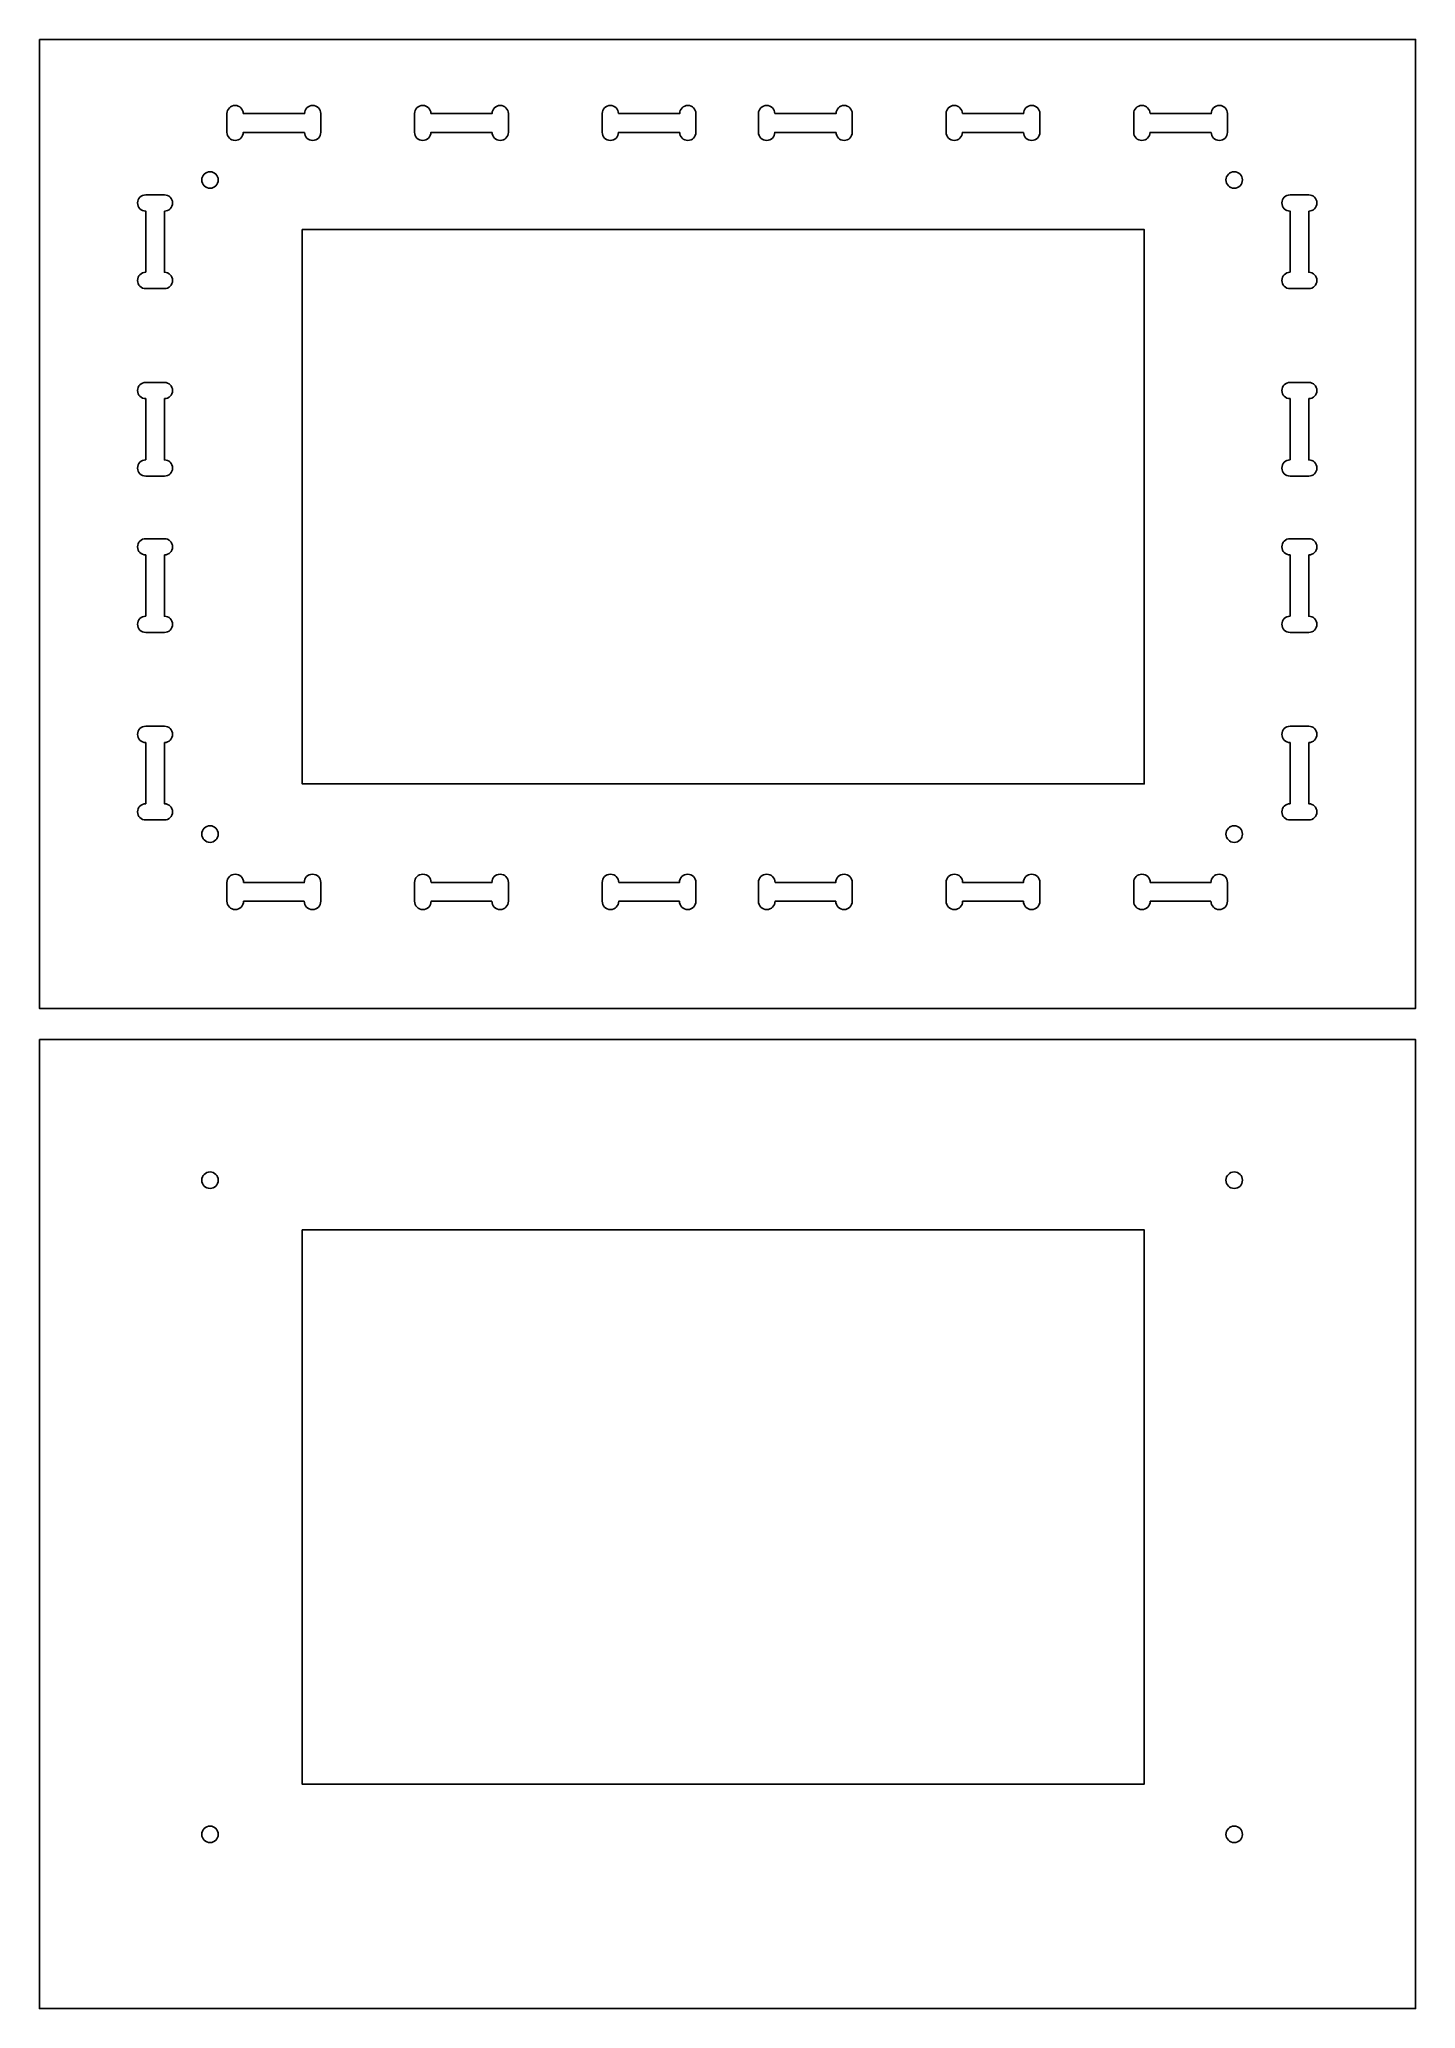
# Model space of a CAD drawing. Extents: x 0 to 220, y 285 to 600.
import ezdxf

# ---------------------------------------------------------------- set-up
doc = ezdxf.new("R2010")
doc.units = 0
doc.layers.add('Layer_1', color=7, linetype='CONTINUOUS')

msp = doc.modelspace()

# ---------------------------------------------------------------- linework, layer by layer
at = {"layer": 'Layer_1', "color": 7}
for points in [[(0, 599.999985), (0, 585.130402), (0, 580.129791), (0, 470.133686), (0, 465.133047), (0, 444.998241), (220.080419, 444.998241), (220.080419, 465.133047), (220.080419, 470.133686), (220.080419, 580.129791), (220.080419, 585.130402), (220.080419, 599.999985), (0, 599.999985), (0, 599.999985)], [(31.300222, 589.434291), (31.300222, 589.434291)], [(61.303972, 589.434291), (61.303972, 589.434291)], [(91.298889, 589.434291), (91.298889, 589.434291)], [(116.302028, 589.434291), (116.302028, 589.434291)], [(146.296944, 589.434291), (146.296944, 589.434291)], [(176.300689, 589.434291), (176.300689, 589.434291)], [(29.994945, 585.130402), (29.994945, 588.129013)], [(32.6055, 588.129013), (42.395084, 588.129013)], [(44.996806, 588.129013), (44.996806, 585.130402)], [(59.998695, 585.130402), (59.998695, 588.129013)], [(62.600417, 588.129013), (72.398834, 588.129013)], [(75.000556, 588.129013), (75.000556, 585.130402)], [(90.002445, 585.130402), (90.002445, 588.129013)], [(92.604167, 588.129013), (102.39375, 588.129013)], [(104.9955, 588.129013), (104.9955, 585.130402)], [(114.99675, 585.130402), (114.99675, 588.129013)], [(117.598472, 588.129013), (127.396889, 588.129013)], [(129.998611, 588.129013), (129.998611, 585.130402)], [(145.0005, 585.130402), (145.0005, 588.129013)], [(147.602222, 588.129013), (157.3918, 588.129013)], [(160.002355, 588.129013), (160.002355, 585.130402)], [(174.995411, 585.130402), (174.995411, 588.129013)], [(177.605967, 588.129013), (187.39555, 588.129013)], [(189.9973, 588.129013), (189.9973, 585.130402)], [(42.395084, 585.130402), (32.6055, 585.130402)], [(72.398834, 585.130402), (62.600417, 585.130402)], [(102.39375, 585.130402), (92.604167, 585.130402)], [(127.396889, 585.130402), (117.598472, 585.130402)], [(157.3918, 585.130402), (147.602222, 585.130402)], [(187.39555, 585.130402), (177.605967, 585.130402)], [(27.287361, 578.824516), (27.287361, 578.824516)], [(191.073272, 578.824516), (191.073272, 578.824516)], [(16.995084, 575.129155), (20.0025, 575.129155)], [(16.995084, 575.129155), (16.995084, 575.129155)], [(199.998559, 575.129155), (202.99717, 575.129155)], [(199.998559, 575.129155), (199.998559, 575.129155)], [(16.995084, 562.737849), (16.995084, 572.527405)], [(20.0025, 572.527405), (20.0025, 562.737849)], [(199.998559, 562.737849), (199.998559, 572.527405)], [(202.99717, 572.527405), (202.99717, 562.737849)], [(42.024667, 569.564071), (176.688744, 569.564071), (176.688744, 480.893408), (42.024667, 480.893408), (42.024667, 569.564071), (42.024667, 569.564071)], [(20.0025, 560.127294), (16.995084, 560.127294)], [(202.99717, 560.127294), (199.998559, 560.127294)], [(16.995084, 545.134241), (20.0025, 545.134241)], [(16.995084, 545.134241), (16.995084, 545.134241)], [(199.998559, 545.134241), (202.99717, 545.134241)], [(199.998559, 545.134241), (199.998559, 545.134241)], [(16.995084, 532.734074), (16.995084, 542.532488)], [(20.0025, 542.532488), (20.0025, 532.734074)], [(199.998559, 532.734074), (199.998559, 542.532488)], [(202.99717, 542.532488), (202.99717, 532.734074)], [(20.0025, 530.132352), (16.995084, 530.132352)], [(202.99717, 530.132352), (199.998559, 530.132352)], [(16.995084, 520.131102), (20.0025, 520.131102)], [(16.995084, 520.131102), (16.995084, 520.131102)], [(199.998559, 520.131102), (202.99717, 520.131102)], [(199.998559, 520.131102), (199.998559, 520.131102)], [(16.995084, 507.730963), (16.995084, 517.529352)], [(20.0025, 517.529352), (20.0025, 507.730963)], [(199.998559, 507.730963), (199.998559, 517.529352)], [(202.99717, 517.529352), (202.99717, 507.730963)], [(20.0025, 505.129241), (16.995084, 505.129241)], [(202.99717, 505.129241), (199.998559, 505.129241)], [(16.995084, 490.127352), (20.0025, 490.127352)], [(16.995084, 490.127352), (16.995084, 490.127352)], [(199.998559, 490.127352), (202.99717, 490.127352)], [(199.998559, 490.127352), (199.998559, 490.127352)], [(16.995084, 477.736019), (16.995084, 487.52563)], [(20.0025, 487.52563), (20.0025, 477.736019)], [(199.998559, 477.736019), (199.998559, 487.52563)], [(202.99717, 487.52563), (202.99717, 477.736019)], [(20.0025, 475.134297), (16.995084, 475.134297)], [(27.287361, 474.199435), (27.287361, 474.199435)], [(191.073272, 474.199435), (191.073272, 474.199435)], [(202.99717, 475.134297), (199.998559, 475.134297)], [(31.317861, 466.455963), (31.317861, 466.455963)], [(61.321611, 466.455963), (61.321611, 466.455963)], [(91.325361, 466.455963), (91.325361, 466.455963)], [(116.319667, 466.455963), (116.319667, 466.455963)], [(146.323417, 466.455963), (146.323417, 466.455963)], [(176.318328, 466.455963), (176.318328, 466.455963)], [(29.994945, 462.134435), (29.994945, 465.133047)], [(32.640778, 465.133047), (42.350972, 465.133047)], [(44.996806, 465.133047), (44.996806, 462.134435)], [(59.998695, 462.134435), (59.998695, 465.133047)], [(62.644528, 465.133047), (72.354722, 465.133047)], [(75.000556, 465.133047), (75.000556, 462.134435)], [(90.002445, 462.134435), (90.002445, 465.133047)], [(92.639444, 465.133047), (102.358472, 465.133047)], [(104.9955, 465.133047), (104.9955, 462.134435)], [(114.99675, 462.134435), (114.99675, 465.133047)], [(117.642584, 465.133047), (127.352778, 465.133047)], [(129.998611, 465.133047), (129.998611, 462.134435)], [(145.0005, 462.134435), (145.0005, 465.133047)], [(147.646334, 465.133047), (157.356522, 465.133047)], [(160.002355, 465.133047), (160.002355, 462.134435)], [(174.995411, 462.134435), (174.995411, 465.133047)], [(177.641244, 465.133047), (187.351467, 465.133047)], [(189.9973, 465.133047), (189.9973, 462.134435)], [(42.350972, 462.134435), (32.640778, 462.134435)], [(72.354722, 462.134435), (62.644528, 462.134435)], [(102.358472, 462.134435), (92.639444, 462.134435)], [(127.352778, 462.134435), (117.642584, 462.134435)], [(157.356522, 462.134435), (147.646334, 462.134435)], [(187.351467, 462.134435), (177.641244, 462.134435)], [(0, 439.999992), (0, 425.130409), (0, 420.12977), (0, 305.133045), (0, 284.998254), (220.071597, 284.998254), (220.071597, 310.133656), (220.071597, 420.12977), (220.071597, 425.130409), (220.071597, 439.999992), (0, 439.999992), (0, 439.999992)], [(27.287362, 418.833325), (27.287362, 418.833325)], [(191.073264, 418.833325), (191.073264, 418.833325)], [(42.015833, 409.572909), (176.688764, 409.572909), (176.688764, 320.902212), (42.015833, 320.902212), (42.015833, 409.572909), (42.015833, 409.572909)], [(27.287362, 314.199434), (27.287362, 314.199434)], [(191.073264, 314.199434), (191.073264, 314.199434)]]:
    msp.add_lwpolyline(points, close=True, dxfattribs=at)
for points in [[(29.994945, 588.129013), (29.994945, 588.847833), (30.581402, 589.434291), (31.300222, 589.434291)], [(31.300222, 589.434291), (32.019014, 589.434291), (32.6055, 588.847833), (32.6055, 588.129013)], [(42.395084, 588.129013), (42.395084, 588.847833), (42.981541, 589.434291), (43.700361, 589.434291)], [(43.700361, 589.434291), (44.419153, 589.434291), (44.996806, 588.847833), (44.996806, 588.129013)], [(59.998695, 588.129013), (59.998695, 588.847833), (60.585152, 589.434291), (61.303972, 589.434291)], [(61.303972, 589.434291), (62.022764, 589.434291), (62.600417, 588.847833), (62.600417, 588.129013)], [(72.398834, 588.129013), (72.398834, 588.847833), (72.976458, 589.434291), (73.695278, 589.434291)], [(73.695278, 589.434291), (74.414098, 589.434291), (75.000556, 588.847833), (75.000556, 588.129013)], [(90.002445, 588.129013), (90.002445, 588.847833), (90.580069, 589.434291), (91.298889, 589.434291)], [(91.298889, 589.434291), (92.017709, 589.434291), (92.604167, 588.847833), (92.604167, 588.129013)], [(102.39375, 588.129013), (102.39375, 588.847833), (102.980208, 589.434291), (103.699028, 589.434291)], [(103.699028, 589.434291), (104.417848, 589.434291), (104.9955, 588.847833), (104.9955, 588.129013)], [(114.99675, 588.129013), (114.99675, 588.847833), (115.583208, 589.434291), (116.302028, 589.434291)], [(116.302028, 589.434291), (117.02082, 589.434291), (117.598472, 588.847833), (117.598472, 588.129013)], [(127.396889, 588.129013), (127.396889, 588.847833), (127.974513, 589.434291), (128.693333, 589.434291)], [(128.693333, 589.434291), (129.412153, 589.434291), (129.998611, 588.847833), (129.998611, 588.129013)], [(145.0005, 588.129013), (145.0005, 588.847833), (145.578124, 589.434291), (146.296944, 589.434291)], [(146.296944, 589.434291), (147.015764, 589.434291), (147.602222, 588.847833), (147.602222, 588.129013)], [(157.3918, 588.129013), (157.3918, 588.847833), (157.978258, 589.434291), (158.697078, 589.434291)], [(158.697078, 589.434291), (159.415898, 589.434291), (160.002355, 588.847833), (160.002355, 588.129013)], [(174.995411, 588.129013), (174.995411, 588.847833), (175.581869, 589.434291), (176.300689, 589.434291)], [(176.300689, 589.434291), (177.019509, 589.434291), (177.605967, 588.847833), (177.605967, 588.129013)], [(187.39555, 588.129013), (187.39555, 588.847833), (187.982008, 589.434291), (188.700828, 589.434291)], [(188.700828, 589.434291), (189.419648, 589.434291), (189.9973, 588.847833), (189.9973, 588.129013)], [(31.300222, 583.833958), (30.581402, 583.833958), (29.994945, 584.411582), (29.994945, 585.130402)], [(32.6055, 585.130402), (32.6055, 584.411582), (32.019014, 583.833901), (31.300222, 583.833958)], [(43.700361, 583.833958), (42.981541, 583.833958), (42.395084, 584.411582), (42.395084, 585.130402)], [(44.996806, 585.130402), (44.996806, 584.411582), (44.419153, 583.833901), (43.700361, 583.833958)], [(61.303972, 583.833958), (60.585152, 583.833958), (59.998695, 584.411582), (59.998695, 585.130402)], [(62.600417, 585.130402), (62.600417, 584.411582), (62.022764, 583.833901), (61.303972, 583.833958)], [(73.695278, 583.833958), (72.976458, 583.833958), (72.398834, 584.411582), (72.398834, 585.130402)], [(75.000556, 585.130402), (75.000556, 584.411582), (74.414098, 583.833901), (73.695278, 583.833958)], [(91.298889, 583.833958), (90.580069, 583.833958), (90.002445, 584.411582), (90.002445, 585.130402)], [(92.604167, 585.130402), (92.604167, 584.411582), (92.017709, 583.833901), (91.298889, 583.833958)], [(103.699028, 583.833958), (102.980208, 583.833958), (102.39375, 584.411582), (102.39375, 585.130402)], [(104.9955, 585.130402), (104.9955, 584.411582), (104.417848, 583.833901), (103.699028, 583.833958)], [(116.302028, 583.833958), (115.583208, 583.833958), (114.99675, 584.411582), (114.99675, 585.130402)], [(117.598472, 585.130402), (117.598472, 584.411582), (117.02082, 583.833901), (116.302028, 583.833958)], [(128.693333, 583.833958), (127.974513, 583.833958), (127.396889, 584.411582), (127.396889, 585.130402)], [(129.998611, 585.130402), (129.998611, 584.411582), (129.412153, 583.833901), (128.693333, 583.833958)], [(146.296944, 583.833958), (145.578124, 583.833958), (145.0005, 584.411582), (145.0005, 585.130402)], [(147.602222, 585.130402), (147.602222, 584.411582), (147.015764, 583.833901), (146.296944, 583.833958)], [(158.697078, 583.833958), (157.978258, 583.833958), (157.3918, 584.411582), (157.3918, 585.130402)], [(160.002355, 585.130402), (160.002355, 584.411582), (159.415898, 583.833901), (158.697078, 583.833958)], [(176.300689, 583.833958), (175.581869, 583.833958), (174.995411, 584.411582), (174.995411, 585.130402)], [(177.605967, 585.130402), (177.605967, 584.411582), (177.019509, 583.833901), (176.300689, 583.833958)], [(188.700828, 583.833958), (187.982008, 583.833958), (187.39555, 584.411582), (187.39555, 585.130402)], [(189.9973, 585.130402), (189.9973, 584.411582), (189.419648, 583.833901), (188.700828, 583.833958)], [(25.964444, 577.510405), (25.964444, 578.240655), (26.557111, 578.824516), (27.287361, 578.824516)], [(27.287361, 576.187488), (26.557111, 576.187488), (25.964444, 576.780155), (25.964444, 577.510405)], [(27.287361, 578.824516), (28.017611, 578.824516), (28.610278, 578.240655), (28.610278, 577.510405)], [(28.610278, 577.510405), (28.610278, 576.780155), (28.017611, 576.187488), (27.287361, 576.187488)], [(189.750356, 577.510405), (189.750356, 578.240655), (190.343022, 578.824516), (191.073272, 578.824516)], [(191.073272, 576.187488), (190.343022, 576.187488), (189.750356, 576.780155), (189.750356, 577.510405)], [(191.073272, 578.824516), (191.803531, 578.824516), (192.396197, 578.240655), (192.396197, 577.510405)], [(192.396197, 577.510405), (192.396197, 576.780155), (191.803531, 576.187488), (191.073272, 576.187488)], [(15.698611, 573.832682), (15.698611, 574.5517), (16.276264, 575.129155), (16.995084, 575.129155)], [(16.995084, 572.527405), (16.276264, 572.527405), (15.698611, 573.113975), (15.698611, 573.832682)], [(20.0025, 575.129155), (20.72132, 575.129155), (21.298972, 574.551615), (21.298972, 573.832682)], [(21.298972, 573.832682), (21.298972, 573.114088), (20.72132, 572.527405), (20.0025, 572.527405)], [(198.693281, 573.832682), (198.693281, 574.552151), (199.279739, 575.129155), (199.998559, 575.129155)], [(199.998559, 572.527405), (199.279739, 572.527405), (198.693281, 573.113975), (198.693281, 573.832682)], [(202.99717, 575.129155), (203.71599, 575.129155), (204.302447, 574.551615), (204.302447, 573.832682)], [(204.302447, 573.832682), (204.302447, 573.11454), (203.71599, 572.527405), (202.99717, 572.527405)], [(15.698611, 561.432572), (15.698611, 562.151166), (16.276264, 562.737793), (16.995084, 562.737849)], [(16.995084, 560.127294), (16.276264, 560.127294), (15.698611, 560.713639), (15.698611, 561.432572)], [(20.0025, 562.737849), (20.72132, 562.737849), (21.298972, 562.151279), (21.298972, 561.432572)], [(21.298972, 561.432572), (21.298972, 560.713554), (20.72132, 560.127237), (20.0025, 560.127294)], [(198.693281, 561.432572), (198.693281, 562.150714), (199.279739, 562.737793), (199.998559, 562.737849)], [(199.998559, 560.127294), (199.279739, 560.127294), (198.693281, 560.713639), (198.693281, 561.432572)], [(202.99717, 562.737849), (203.71599, 562.737849), (204.302447, 562.151279), (204.302447, 561.432572)], [(204.302447, 561.432572), (204.302447, 560.713103), (203.71599, 560.127237), (202.99717, 560.127294)], [(15.698611, 543.828963), (15.698611, 544.547586), (16.276264, 545.134185), (16.995084, 545.134241)], [(20.0025, 545.134241), (20.72132, 545.134241), (21.298972, 544.547671), (21.298972, 543.828963)], [(198.693281, 543.828963), (198.693281, 544.547134), (199.279739, 545.134185), (199.998559, 545.134241)], [(202.99717, 545.134241), (203.71599, 545.134241), (204.302447, 544.547671), (204.302447, 543.828963)], [(16.995084, 542.532488), (16.276264, 542.532488), (15.698611, 543.110031), (15.698611, 543.828963)], [(21.298972, 543.828963), (21.298972, 543.109974), (20.72132, 542.532488), (20.0025, 542.532488)], [(199.998559, 542.532488), (199.279739, 542.532488), (198.693281, 543.110031), (198.693281, 543.828963)], [(204.302447, 543.828963), (204.302447, 543.109523), (203.71599, 542.532488), (202.99717, 542.532488)], [(15.698611, 531.428796), (15.698611, 532.147786), (16.276264, 532.734131), (16.995084, 532.734074)], [(20.0025, 532.734074), (20.72132, 532.734074), (21.298972, 532.147729), (21.298972, 531.428796)], [(198.693281, 531.428796), (198.693281, 532.148237), (199.279739, 532.734131), (199.998559, 532.734074)], [(202.99717, 532.734074), (203.71599, 532.734074), (204.302447, 532.147729), (204.302447, 531.428796)], [(16.995084, 530.132352), (16.276264, 530.132352), (15.698611, 530.710089), (15.698611, 531.428796)], [(21.298972, 531.428796), (21.298972, 530.710174), (20.72132, 530.132352), (20.0025, 530.132352)], [(199.998559, 530.132352), (199.279739, 530.132352), (198.693281, 530.710089), (198.693281, 531.428796)], [(204.302447, 531.428796), (204.302447, 530.710625), (203.71599, 530.132352), (202.99717, 530.132352)], [(15.698611, 518.825824), (15.698611, 519.544644), (16.276264, 520.131102), (16.995084, 520.131102)], [(20.0025, 520.131102), (20.72132, 520.131102), (21.298972, 519.544644), (21.298972, 518.825824)], [(198.693281, 518.825824), (198.693281, 519.544644), (199.279739, 520.131102), (199.998559, 520.131102)], [(202.99717, 520.131102), (203.71599, 520.131102), (204.302447, 519.544644), (204.302447, 518.825824)], [(16.995084, 517.529352), (16.276264, 517.529352), (15.698611, 518.107004), (15.698611, 518.825824)], [(21.298972, 518.825824), (21.298972, 518.107004), (20.72132, 517.529408), (20.0025, 517.529352)], [(199.998559, 517.529352), (199.279739, 517.529352), (198.693281, 518.107004), (198.693281, 518.825824)], [(204.302447, 518.825824), (204.302447, 518.107004), (203.71599, 517.529408), (202.99717, 517.529352)], [(15.698611, 506.434519), (15.698611, 507.153085), (16.276264, 507.730963), (16.995084, 507.730963)], [(20.0025, 507.730963), (20.72132, 507.730963), (21.298972, 507.153226), (21.298972, 506.434519)], [(198.693281, 506.434519), (198.693281, 507.152633), (199.279739, 507.730963), (199.998559, 507.730963)], [(202.99717, 507.730963), (203.71599, 507.730963), (204.302447, 507.153226), (204.302447, 506.434519)], [(16.995084, 505.129241), (16.276264, 505.129241), (15.698611, 505.715586), (15.698611, 506.434519)], [(21.298972, 506.434519), (21.298972, 505.715473), (20.72132, 505.129241), (20.0025, 505.129241)], [(199.998559, 505.129241), (199.279739, 505.129241), (198.693281, 505.715586), (198.693281, 506.434519)], [(204.302447, 506.434519), (204.302447, 505.715022), (203.71599, 505.129241), (202.99717, 505.129241)], [(15.698611, 488.830908), (15.698611, 489.549446), (16.276264, 490.127352), (16.995084, 490.127352)], [(16.995084, 487.52563), (16.276264, 487.52563), (15.698611, 488.111834), (15.698611, 488.830908)], [(20.0025, 490.127352), (20.72132, 490.127352), (21.298972, 489.549671), (21.298972, 488.830908)], [(21.298972, 488.830908), (21.298972, 488.111834), (20.72132, 487.525489), (20.0025, 487.52563)], [(198.693281, 488.830908), (198.693281, 489.548994), (199.279739, 490.127352), (199.998559, 490.127352)], [(199.998559, 487.52563), (199.279739, 487.52563), (198.693281, 488.111834), (198.693281, 488.830908)], [(202.99717, 490.127352), (203.71599, 490.127352), (204.302447, 489.549671), (204.302447, 488.830908)], [(204.302447, 488.830908), (204.302447, 488.111382), (203.71599, 487.52515), (202.99717, 487.52563)], [(15.698611, 476.430741), (15.698611, 477.149815), (16.276264, 477.73616), (16.995084, 477.736019)], [(16.995084, 475.134297), (16.276264, 475.134297), (15.698611, 475.711977), (15.698611, 476.430741)], [(20.0025, 477.736019), (20.72132, 477.736019), (21.298972, 477.149815), (21.298972, 476.430741)], [(21.298972, 476.430741), (21.298972, 475.712203), (20.72132, 475.134297), (20.0025, 475.134297)], [(198.693281, 476.430741), (198.693281, 477.150266), (199.279739, 477.736498), (199.998559, 477.736019)], [(199.998559, 475.134297), (199.279739, 475.134297), (198.693281, 475.711977), (198.693281, 476.430741)], [(202.99717, 477.736019), (203.71599, 477.736019), (204.302447, 477.149815), (204.302447, 476.430741)], [(204.302447, 476.430741), (204.302447, 475.712655), (203.71599, 475.134297), (202.99717, 475.134297)], [(25.964444, 472.876519), (25.964444, 473.606769), (26.557111, 474.199435), (27.287361, 474.199435)], [(27.287361, 471.553602), (26.557111, 471.553602), (25.964444, 472.146269), (25.964444, 472.876519)], [(27.287361, 474.199435), (28.017611, 474.199435), (28.610278, 473.606769), (28.610278, 472.876519)], [(28.610278, 472.876519), (28.610278, 472.146269), (28.017611, 471.553602), (27.287361, 471.553602)], [(189.750356, 472.876519), (189.750356, 473.606769), (190.343022, 474.199435), (191.073272, 474.199435)], [(191.073272, 471.553602), (190.343022, 471.553602), (189.750356, 472.146269), (189.750356, 472.876519)], [(191.073272, 474.199435), (191.803531, 474.199435), (192.396197, 473.606769), (192.396197, 472.876519)], [(192.396197, 472.876519), (192.396197, 472.146269), (191.803531, 471.553602), (191.073272, 471.553602)], [(29.994945, 465.133047), (29.994945, 465.863297), (30.587611, 466.455963), (31.317861, 466.455963)], [(31.317861, 466.455963), (32.048083, 466.455963), (32.640778, 465.863297), (32.640778, 465.133047)], [(42.350972, 465.133047), (42.350972, 465.863297), (42.943639, 466.455963), (43.673889, 466.455963)], [(43.673889, 466.455963), (44.404139, 466.455963), (44.996806, 465.863297), (44.996806, 465.133047)], [(59.998695, 465.133047), (59.998695, 465.863297), (60.591361, 466.455963), (61.321611, 466.455963)], [(61.321611, 466.455963), (62.051833, 466.455963), (62.644528, 465.863297), (62.644528, 465.133047)], [(72.354722, 465.133047), (72.354722, 465.863297), (72.947389, 466.455963), (73.677639, 466.455963)], [(73.677639, 466.455963), (74.407889, 466.455963), (75.000556, 465.863297), (75.000556, 465.133047)], [(90.002445, 465.133047), (90.002445, 465.863297), (90.595111, 466.455963), (91.325361, 466.455963)], [(91.325361, 466.455963), (92.055583, 466.455963), (92.639444, 465.863297), (92.639444, 465.133047)], [(102.358472, 465.133047), (102.358472, 465.863297), (102.942334, 466.455963), (103.672584, 466.455963)], [(103.672584, 466.455963), (104.402805, 466.455963), (104.9955, 465.863297), (104.9955, 465.133047)], [(114.99675, 465.133047), (114.99675, 465.863297), (115.589417, 466.455963), (116.319667, 466.455963)], [(116.319667, 466.455963), (117.049889, 466.455963), (117.642584, 465.863297), (117.642584, 465.133047)], [(127.352778, 465.133047), (127.352778, 465.863297), (127.945444, 466.455963), (128.675694, 466.455963)], [(128.675694, 466.455963), (129.405944, 466.455963), (129.998611, 465.863297), (129.998611, 465.133047)], [(145.0005, 465.133047), (145.0005, 465.863297), (145.593167, 466.455963), (146.323417, 466.455963)], [(146.323417, 466.455963), (147.053639, 466.455963), (147.646334, 465.863297), (147.646334, 465.133047)], [(157.356522, 465.133047), (157.356522, 465.863297), (157.949189, 466.455963), (158.679439, 466.455963)], [(158.679439, 466.455963), (159.409689, 466.455963), (160.002355, 465.863297), (160.002355, 465.133047)], [(174.995411, 465.133047), (174.995411, 465.863297), (175.588078, 466.455963), (176.318328, 466.455963)], [(176.318328, 466.455963), (177.048578, 466.455963), (177.641244, 465.863297), (177.641244, 465.133047)], [(187.351467, 465.133047), (187.351467, 465.863297), (187.944133, 466.455963), (188.674383, 466.455963)], [(188.674383, 466.455963), (189.404633, 466.455963), (189.9973, 465.863297), (189.9973, 465.133047)], [(31.317861, 460.811519), (30.587611, 460.811519), (29.994945, 461.404185), (29.994945, 462.134435)], [(32.640778, 462.134435), (32.640778, 461.404185), (32.048083, 460.811519), (31.317861, 460.811519)], [(43.673889, 460.811519), (42.943639, 460.811519), (42.350972, 461.404185), (42.350972, 462.134435)], [(44.996806, 462.134435), (44.996806, 461.404185), (44.404139, 460.811519), (43.673889, 460.811519)], [(61.321611, 460.811519), (60.591361, 460.811519), (59.998695, 461.404185), (59.998695, 462.134435)], [(62.644528, 462.134435), (62.644528, 461.404185), (62.051833, 460.811519), (61.321611, 460.811519)], [(73.677639, 460.811519), (72.947389, 460.811519), (72.354722, 461.404185), (72.354722, 462.134435)], [(75.000556, 462.134435), (75.000556, 461.404185), (74.407889, 460.811519), (73.677639, 460.811519)], [(91.325361, 460.811519), (90.595111, 460.811519), (90.002445, 461.404185), (90.002445, 462.134435)], [(92.639444, 462.134435), (92.639444, 461.404185), (92.055583, 460.811519), (91.325361, 460.811519)], [(103.672584, 460.811519), (102.942334, 460.811519), (102.358472, 461.404185), (102.358472, 462.134435)], [(104.9955, 462.134435), (104.9955, 461.404185), (104.402805, 460.811519), (103.672584, 460.811519)], [(116.319667, 460.811519), (115.589417, 460.811519), (114.99675, 461.404185), (114.99675, 462.134435)], [(117.642584, 462.134435), (117.642584, 461.404185), (117.049889, 460.811519), (116.319667, 460.811519)], [(128.675694, 460.811519), (127.945444, 460.811519), (127.352778, 461.404185), (127.352778, 462.134435)], [(129.998611, 462.134435), (129.998611, 461.404185), (129.405944, 460.811519), (128.675694, 460.811519)], [(146.323417, 460.811519), (145.593167, 460.811519), (145.0005, 461.404185), (145.0005, 462.134435)], [(147.646334, 462.134435), (147.646334, 461.404185), (147.053639, 460.811519), (146.323417, 460.811519)], [(158.679439, 460.811519), (157.949189, 460.811519), (157.356522, 461.404185), (157.356522, 462.134435)], [(160.002355, 462.134435), (160.002355, 461.404185), (159.409689, 460.811519), (158.679439, 460.811519)], [(176.318328, 460.811519), (175.588078, 460.811519), (174.995411, 461.404185), (174.995411, 462.134435)], [(177.641244, 462.134435), (177.641244, 461.404185), (177.048578, 460.811519), (176.318328, 460.811519)], [(188.674383, 460.811519), (187.944133, 460.811519), (187.351467, 461.404185), (187.351467, 462.134435)], [(189.9973, 462.134435), (189.9973, 461.404185), (189.404633, 460.811519), (188.674383, 460.811519)], [(25.964445, 417.510409), (25.964445, 418.240659), (26.557112, 418.833325), (27.287362, 418.833325)], [(27.287362, 416.187492), (26.557112, 416.187492), (25.964445, 416.780159), (25.964445, 417.510409)], [(27.287362, 418.833325), (28.017612, 418.833325), (28.610278, 418.240659), (28.610278, 417.510409)], [(28.610278, 417.510409), (28.610278, 416.780159), (28.017612, 416.187492), (27.287362, 416.187492)], [(191.073264, 416.187492), (190.343042, 416.187492), (189.750319, 416.780159), (189.750375, 417.510409)], [(189.750375, 417.510409), (189.750375, 418.240659), (190.343042, 418.833325), (191.073264, 418.833325)], [(191.073264, 418.833325), (191.803514, 418.833325), (192.396152, 418.240659), (192.396209, 417.510409)], [(192.396209, 417.510409), (192.396209, 416.780159), (191.803514, 416.187492), (191.073264, 416.187492)], [(25.964445, 312.876518), (25.964445, 313.606768), (26.557112, 314.199434), (27.287362, 314.199434)], [(27.287362, 311.553601), (26.557112, 311.553601), (25.964445, 312.146268), (25.964445, 312.876518)], [(27.287362, 314.199434), (28.017612, 314.199434), (28.610278, 313.606768), (28.610278, 312.876518)], [(28.610278, 312.876518), (28.610278, 312.146268), (28.017612, 311.553601), (27.287362, 311.553601)], [(191.073264, 311.553601), (190.343042, 311.553601), (189.750319, 312.146268), (189.750375, 312.876518)], [(189.750375, 312.876518), (189.750375, 313.606768), (190.343042, 314.199434), (191.073264, 314.199434)], [(191.073264, 314.199434), (191.803514, 314.199434), (192.396152, 313.606768), (192.396209, 312.876518)], [(192.396209, 312.876518), (192.396209, 312.146268), (191.803514, 311.553601), (191.073264, 311.553601)]]:
    msp.add_open_spline(points, degree=3, dxfattribs=at)

doc.saveas('drawing.dxf')
